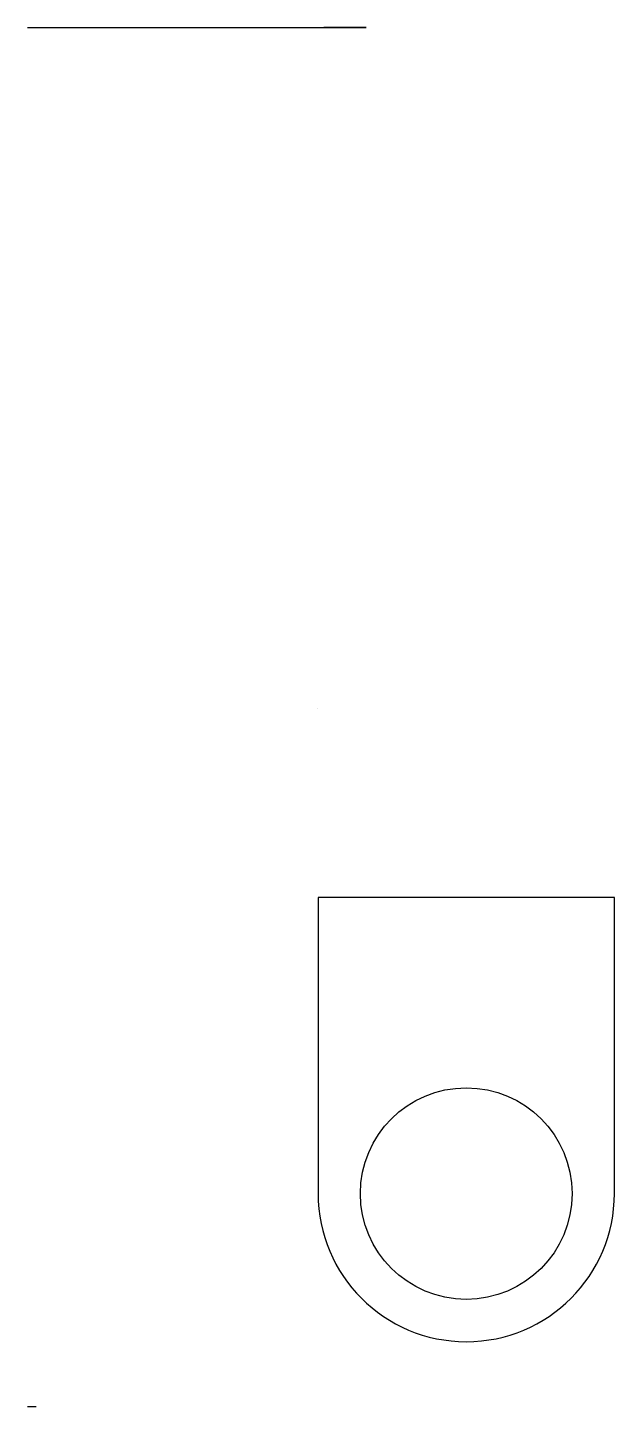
# Model space of a CAD drawing. Header units: millimetres. Extents: x 0 to 258, y 0 to 163.
# Drawn here: x 0 to 69.3, y 0 to 162.9 of the extents above.
import ezdxf

# ---------------------------------------------------------------- set-up
doc = ezdxf.new("R2010")
doc.units = ezdxf.units.MM

msp = doc.modelspace()

# ---------------------------------------------------------------- linework, layer by layer
for p, q in [((0, 162.93, -65.05), (0, 162.93, -85.05)), ((0, 162.93, -85.05), (40, 162.93, -85.05)), ((40, 162.93, -85.05), (40, 162.93, -65.05)), ((40, 162.93, -85.05), (40, 162.93, -65.05)), ((69.31, 60.15), (34.31, 60.15)), ((34.31, 60.15), (34.31, 25.15)), ((69.31, 25.15), (69.31, 60.15)), ((34.31, 25.15), (34.31, 25.15))]:
    msp.add_line(p, q)
at = {"extrusion": (1, 0, 0)}
msp.add_line((0, 162.93, -65.05), (15, 162.93, -65.05), dxfattribs=at)
at = {"extrusion": (0, -1, 0)}
msp.add_line((40, 162.93, -65.05), (34.98, 162.93, -65.05), dxfattribs=at)
at = {"extrusion": (0, 1, -1.83697e-16)}
msp.add_line((34.27, 82.48, 5), (34.27, 82.48, 5), dxfattribs=at)
msp.add_circle((51.81, 25.15), 12.5)
msp.add_arc((51.81, 25.15), 17.5, 180, 0)
msp.add_open_spline([(0, 0), (0.33, 0), (0.67, 0), (1, 0)], degree=3)
msp.add_open_spline([(0, 0), (0.33, 0), (0.67, 0), (1, 0)], degree=3)

doc.saveas('drawing.dxf')
